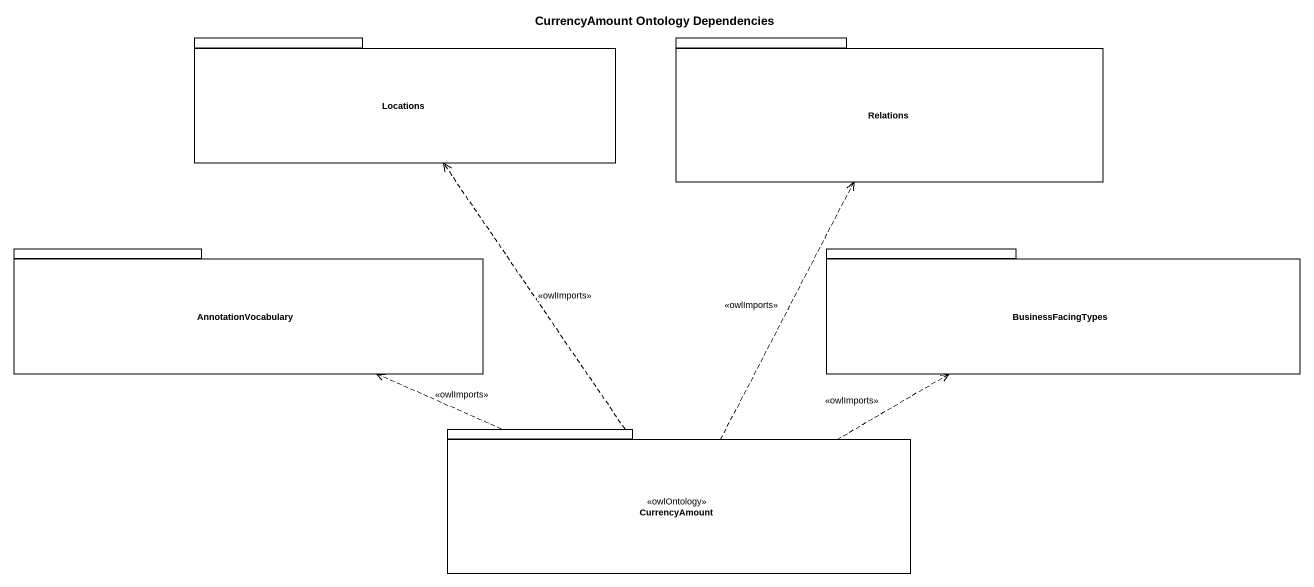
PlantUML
@startuml
title CurrencyAmount Ontology Dependencies
package Locations {
}
package Relations {
}
package AnnotationVocabulary {
}
package BusinessFacingTypes {
}
package CurrencyAmount <<owlOntology>> {
}
CurrencyAmount .up.> Locations : <<owlImports>>
CurrencyAmount .up.> Relations : <<owlImports>>
CurrencyAmount .left.> AnnotationVocabulary : <<owlImports>>
CurrencyAmount .right.> BusinessFacingTypes : <<owlImports>>
@enduml
